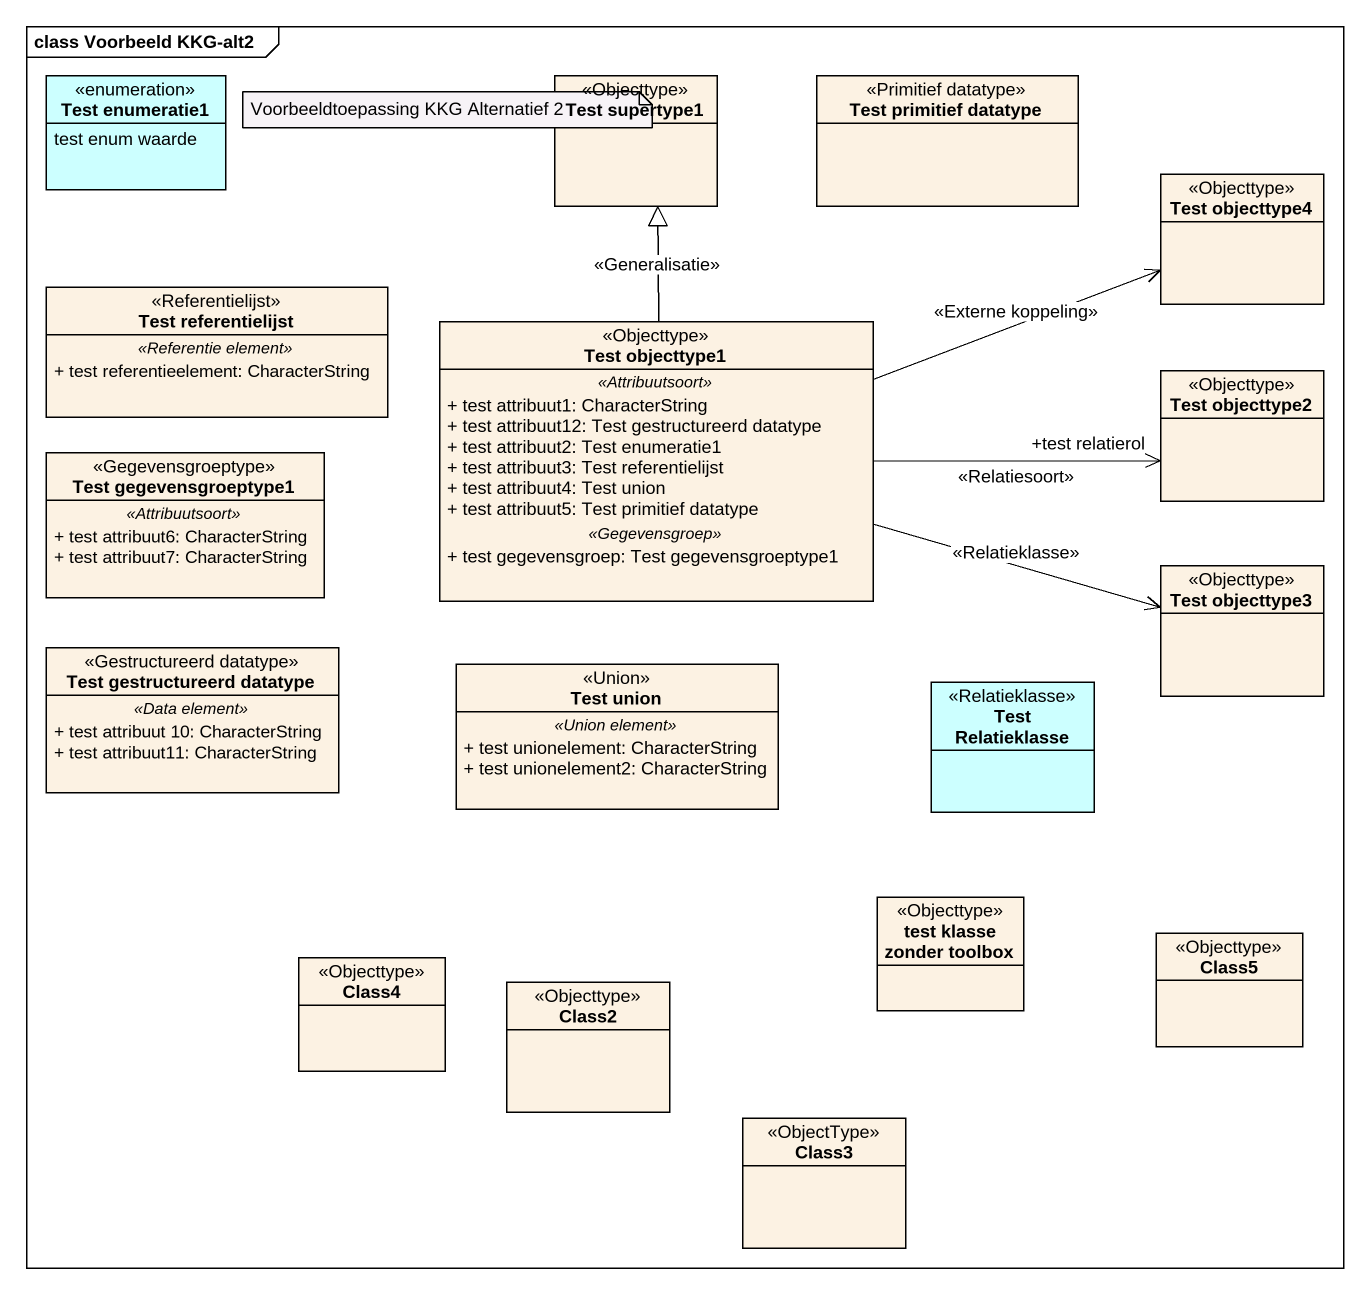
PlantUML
@startuml
mainframe class Voorbeeld KKG-alt2
hide circle
hide empty members
skinparam classAttributeIconSize 0
enum "Test enumeratie1" as Test_enumeratie1 #CCFFFF {
  test enum waarde
}
class "Test supertype1" as Test_supertype1 <<Objecttype>>
class "Test primitief datatype" as Test_primitief_datatype <<Primitief datatype>>
class "Test objecttype4" as Test_objecttype4 <<Objecttype>>
class "Test referentielijst" as Test_referentielijst <<Referentielijst>> {
  .. <<Referentie element>> ..
  + test referentieelement: CharacterString
}
class "Test objecttype1" as Test_objecttype1 <<Objecttype>> {
  .. <<Attribuutsoort>> ..
  + test attribuut1: CharacterString
  + test attribuut12: Test gestructureerd datatype
  + test attribuut2: Test enumeratie1
  + test attribuut3: Test referentielijst
  + test attribuut4: Test union
  + test attribuut5: Test primitief datatype
  .. <<Gegevensgroep>> ..
  + test gegevensgroep: Test gegevensgroeptype1
}
class "Test objecttype2" as Test_objecttype2 <<Objecttype>>
class "Test gegevensgroeptype1" as Test_gegevensgroeptype1 <<Gegevensgroeptype>> {
  .. <<Attribuutsoort>> ..
  + test attribuut6: CharacterString
  + test attribuut7: CharacterString
}
class "Test objecttype3" as Test_objecttype3 <<Objecttype>>
class "Test gestructureerd datatype" as Test_gestructureerd_datatype <<Gestructureerd datatype>> {
  .. <<Data element>> ..
  + test attribuut 10: CharacterString
  + test attribuut11: CharacterString
}
class "Test union" as Test_union <<Union>> {
  .. <<Union element>> ..
  + test unionelement: CharacterString
  + test unionelement2: CharacterString
}
class "Test Relatieklasse" as Test_Relatieklasse <<Relatieklasse>> #CCFFFF
class Class4 <<Objecttype>>
class "test klasse zonder toolbox" as test_klasse_zonder_toolbox <<Objecttype>>
class Class5 <<Objecttype>>
class Class2 <<Objecttype>>
class Class3 <<ObjectType>>
Test_objecttype1 -up-|> Test_supertype1 : <<Generalisatie>>
Test_objecttype1 -right-> Test_objecttype4 : <<Externe koppeling>>
Test_objecttype1 -right-> "+test relatierol" Test_objecttype2 : <<Relatiesoort>>
Test_objecttype1 -right-> Test_objecttype3 : <<Relatieklasse>>
note as N1
  Voorbeeldtoepassing KKG Alternatief 2
end note
@enduml
